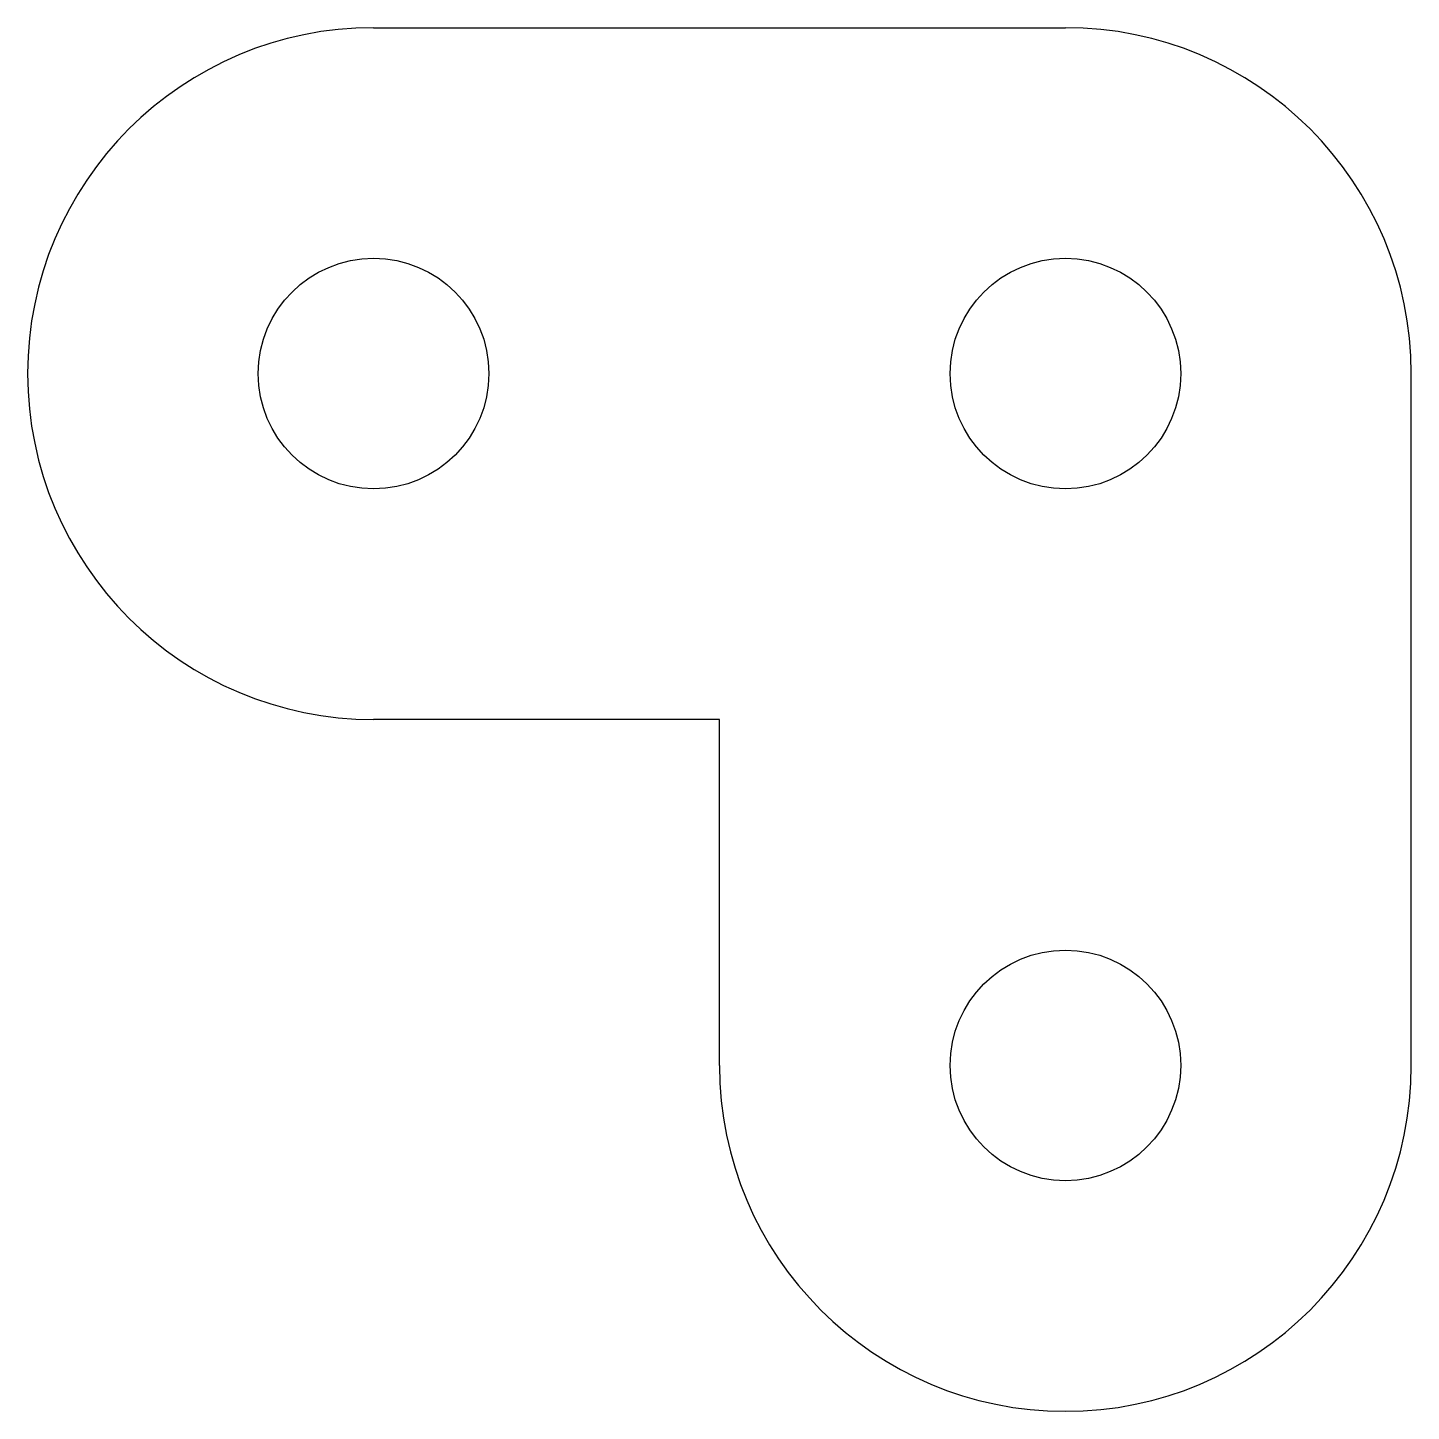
# Model space of a CAD drawing. Header units: millimetres. Extents: x 144.8 to 162.8, y 193.8 to 211.8.
import ezdxf

# ---------------------------------------------------------------- set-up
doc = ezdxf.new("R2010")
doc.units = ezdxf.units.MM
doc.layers.add('Default', color=7, linetype='Continuous')

msp = doc.modelspace()

# ---------------------------------------------------------------- linework, layer by layer
at = {"layer": 'Default', "color": 7, "linetype": 'Continuous'}
for p, q in [((149.342, 211.824), (158.342, 211.824)), ((162.842, 198.324), (162.842, 207.324)), ((153.842, 202.824), (149.342, 202.824)), ((153.842, 198.324), (153.842, 202.824))]:
    msp.add_line(p, q, dxfattribs=at)
for centre in [(149.342, 207.324), (158.342, 207.324), (158.342, 198.324)]:
    msp.add_circle(centre, 1.5, dxfattribs=at)
for centre, start, end in [((149.342, 207.324), 90, 270), ((158.342, 207.324), 0, 90), ((158.342, 198.324), 180, 0)]:
    msp.add_arc(centre, 4.5, start, end, dxfattribs=at)

doc.saveas('drawing.dxf')
